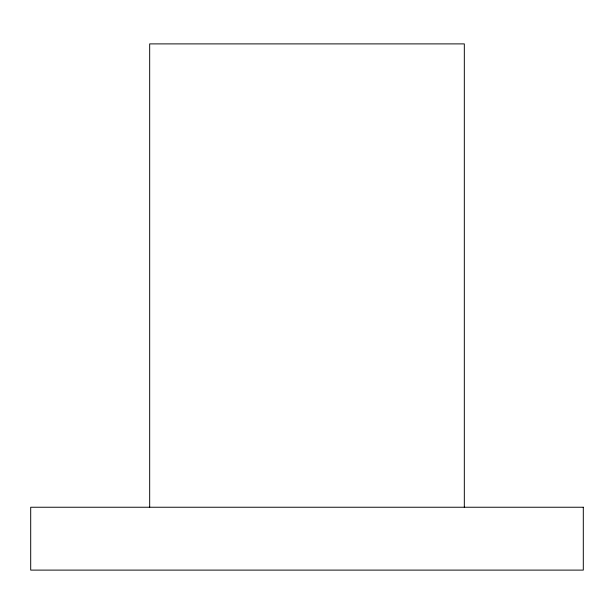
<?xml version="1.0" encoding="UTF-8"?>
<svg xmlns="http://www.w3.org/2000/svg" width="614" height="614" viewBox="0 0 614 614"><rect width="100%" height="100%" fill="white"/><g stroke="black" fill="none" stroke-linecap="round" stroke-linejoin="round"><path stroke-width="0.92" d="M464.322 507.241L464.322 43.893L149.678 43.893L149.678 507.241M583.3 507.241L30.7 507.241L30.7 570.107L583.3 570.107L583.3 507.241"/></g></svg>
